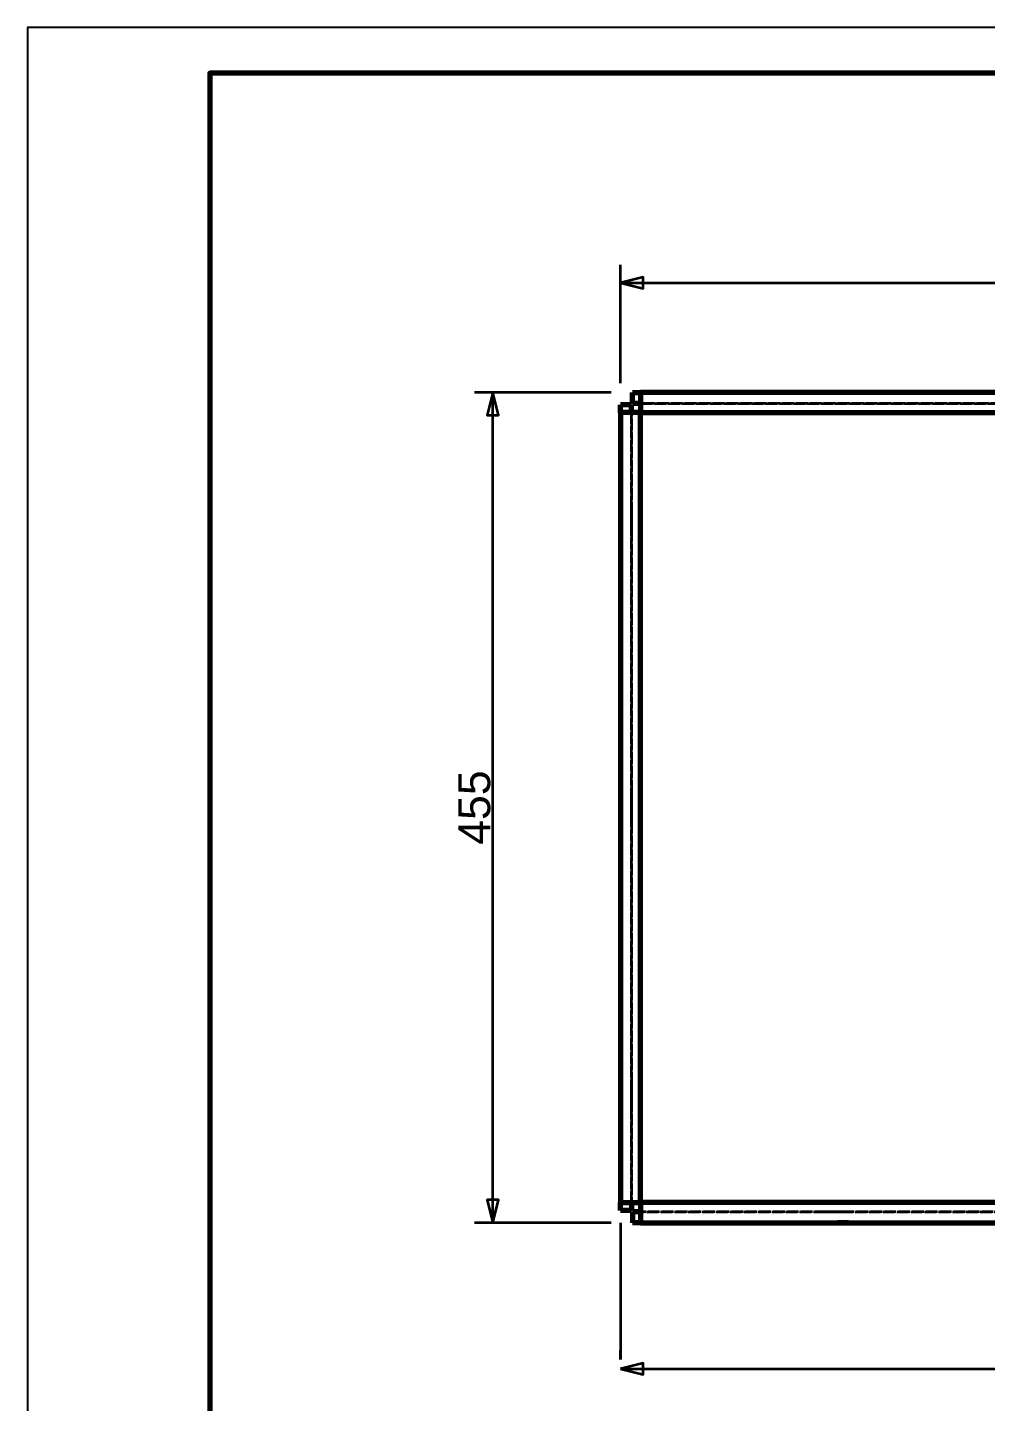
# Model space of a CAD drawing. Header units: millimetres. Extents: x 0 to 420, y 0 to 297.
# Drawn here: x 0 to 105, y 146.4 to 297 of the extents above; entities that cross this region are included whole.
import ezdxf
from ezdxf.enums import TextEntityAlignment as Align

# ---------------------------------------------------------------- set-up
doc = ezdxf.new("R2010")
doc.units = ezdxf.units.MM
doc.linetypes.add('DASHED', pattern=[1.524, 1.27, -0.254])
doc.styles.add('GOST', font='Arial')

msp = doc.modelspace()

# ---------------------------------------------------------------- linework, layer by layer
at = {"color": 7, "lineweight": 35}
for p, q in [((65, 258), (65, 271)), ((65, 269), (217.8, 269)), ((64, 257), (49, 257)), ((51, 166), (51, 257)), ((64, 166), (49, 166)), ((65, 166), (65, 151)), ((65, 151), (65, 152)), ((65, 150), (159.74, 150))]:
    msp.add_line(p, q, dxfattribs=at)
at = {"color": 1, "lineweight": 70}
for p, q in [((66.34, 255.8), (66.34, 257)), ((66.34, 257), (67.2, 257)), ((67.2, 257), (67.2, 256.99)), ((215.6, 257), (67.2, 257)), ((67.2, 256.99), (67.2, 256.94)), ((67.2, 256.94), (67.2, 256.88)), ((67.2, 256.88), (67.2, 256.78)), ((67.2, 256.78), (67.2, 256.66)), ((67.2, 256.66), (67.2, 256.52)), ((67.2, 256.52), (67.2, 256.36)), ((67.2, 256.36), (67.2, 256.17)), ((67.2, 256.17), (67.2, 255.97)), ((65, 254.8), (65, 255.66)), ((66.2, 255.66), (65, 255.66)), ((65, 254.8), (65, 168.2)), ((65.01, 254.8), (65, 254.8)), ((65.06, 254.8), (65.01, 254.8)), ((65.12, 254.8), (65.06, 254.8)), ((65.22, 254.8), (65.12, 254.8)), ((65.34, 254.8), (65.22, 254.8)), ((65.48, 254.8), (65.34, 254.8)), ((65.64, 254.8), (65.48, 254.8)), ((65.83, 254.8), (65.64, 254.8)), ((66.03, 254.8), (65.83, 254.8)), ((66.25, 254.8), (66.03, 254.8)), ((66.2, 254.8), (66.2, 255.66)), ((66.47, 254.8), (66.25, 254.8)), ((67.2, 255.8), (66.34, 255.8)), ((66.71, 254.8), (66.47, 254.8)), ((66.95, 254.8), (66.71, 254.8)), ((67.2, 254.8), (66.95, 254.8)), ((67.2, 255.97), (67.2, 255.75)), ((67.2, 255.75), (67.2, 255.53)), ((67.2, 255.53), (67.2, 255.29)), ((67.2, 255.29), (67.2, 255.05)), ((67.2, 255.05), (67.2, 254.8)), ((67.2, 254.8), (215.6, 254.8)), ((67.2, 168.2), (67.2, 254.8)), ((65, 168.2), (65.01, 168.2)), ((65, 167.34), (65, 168.2)), ((66.2, 167.34), (65, 167.34)), ((65.01, 168.2), (65.06, 168.2)), ((65.06, 168.2), (65.12, 168.2)), ((65.12, 168.2), (65.22, 168.2)), ((65.22, 168.2), (65.34, 168.2)), ((65.34, 168.2), (65.48, 168.2)), ((65.48, 168.2), (65.64, 168.2)), ((65.64, 168.2), (65.83, 168.2)), ((65.83, 168.2), (66.03, 168.2)), ((66.03, 168.2), (66.25, 168.2)), ((66.2, 168.2), (66.2, 167.34)), ((66.25, 168.2), (66.47, 168.2)), ((67.2, 167.2), (66.34, 167.2)), ((66.34, 167.2), (66.34, 166)), ((66.47, 168.2), (66.71, 168.2)), ((66.71, 168.2), (66.95, 168.2)), ((66.95, 168.2), (67.2, 168.2)), ((67.2, 168.2), (67.2, 167.95)), ((215.6, 168.2), (67.2, 168.2)), ((67.2, 167.95), (67.2, 167.71)), ((67.2, 167.71), (67.2, 167.47)), ((67.2, 167.47), (67.2, 167.25)), ((67.2, 167.25), (67.2, 167.03)), ((67.2, 166), (66.34, 166)), ((67.2, 167.03), (67.2, 166.83)), ((67.2, 166.83), (67.2, 166.64)), ((67.2, 166.64), (67.2, 166.48)), ((67.2, 166.48), (67.2, 166.34)), ((67.2, 166.34), (67.2, 166.22)), ((67.2, 166.22), (67.2, 166.12)), ((67.2, 166.12), (67.2, 166.06)), ((67.2, 166.06), (67.2, 166.01)), ((67.2, 166.01), (67.2, 166)), ((67.2, 166), (215.6, 166)), ((87.6, 166), (88.8, 166)), ((88.93, 166), (88.8, 166)), ((89.07, 166), (88.93, 166)), ((89.2, 166), (89.07, 166)), ((89.32, 166), (89.2, 166)), ((89.44, 166), (89.32, 166)), ((89.55, 166), (89.44, 166)), ((89.65, 166), (89.55, 166)), ((89.74, 166), (89.65, 166)), ((89.82, 166), (89.74, 166)), ((89.88, 166), (89.82, 166)), ((89.93, 166), (89.88, 166)), ((89.97, 166), (89.93, 166)), ((89.99, 166), (89.97, 166)), ((90, 166), (89.99, 166))]:
    msp.add_line(p, q, dxfattribs=at)
at = {"color": 5, "linetype": 'DASHED', "lineweight": 35}
for p, q in [((66.34, 255.8), (66.34, 257)), ((216.6, 257), (66.34, 257)), ((67.2, 255.8), (67.2, 257)), ((66.2, 255.66), (65, 255.66)), ((65, 255.66), (65, 167.34)), ((66.2, 254.8), (65, 254.8)), ((66.2, 255.66), (66.2, 167.34)), ((66.2, 168.2), (66.2, 254.8)), ((66.21, 254.8), (66.2, 254.8)), ((66.23, 254.8), (66.21, 254.8)), ((66.26, 254.8), (66.23, 254.8)), ((66.3, 254.8), (66.26, 254.8)), ((66.35, 254.8), (66.3, 254.8)), ((216.6, 255.8), (66.34, 255.8)), ((66.42, 254.8), (66.35, 254.8)), ((66.49, 254.8), (66.42, 254.8)), ((66.58, 254.8), (66.49, 254.8)), ((66.67, 254.8), (66.58, 254.8)), ((66.77, 254.8), (66.67, 254.8)), ((66.87, 254.8), (66.77, 254.8)), ((66.98, 254.8), (66.87, 254.8)), ((67.09, 254.8), (66.98, 254.8)), ((67.2, 254.8), (67.09, 254.8)), ((67.2, 255.8), (215.6, 255.8)), ((67.2, 255.79), (67.2, 255.8)), ((67.2, 255.77), (67.2, 255.79)), ((67.2, 255.74), (67.2, 255.77)), ((67.2, 255.7), (67.2, 255.74)), ((67.2, 255.65), (67.2, 255.7)), ((67.2, 255.58), (67.2, 255.65)), ((67.2, 255.51), (67.2, 255.58)), ((67.2, 255.42), (67.2, 255.51)), ((67.2, 255.33), (67.2, 255.42)), ((67.2, 255.23), (67.2, 255.33)), ((67.2, 255.13), (67.2, 255.23)), ((67.2, 255.02), (67.2, 255.13)), ((67.2, 254.91), (67.2, 255.02)), ((67.2, 254.8), (67.2, 254.91)), ((65, 244.89), (65, 244.9)), ((65, 244.9), (65, 244.89)), ((65, 244.87), (65, 244.89)), ((65, 244.89), (65, 244.87)), ((65, 244.83), (65, 244.87)), ((65, 244.87), (65, 244.83)), ((65, 244.78), (65, 244.83)), ((65, 244.83), (65, 244.78)), ((65, 244.72), (65, 244.78)), ((65, 244.78), (65, 244.72)), ((65, 244.64), (65, 244.72)), ((65, 244.72), (65, 244.64)), ((65, 244.55), (65, 244.64)), ((65, 244.64), (65, 244.55)), ((65, 244.45), (65, 244.55)), ((65, 244.55), (65, 244.45)), ((65, 244.34), (65, 244.45)), ((65, 244.45), (65, 244.34)), ((65, 244.22), (65, 244.34)), ((65, 244.34), (65, 244.22)), ((65, 244.1), (65, 244.22)), ((65, 244.22), (65, 244.1)), ((65, 243.97), (65, 244.1)), ((65, 244.1), (65, 243.97)), ((65, 243.83), (65, 243.97)), ((65, 243.97), (65, 243.83)), ((66.2, 244.89), (66.2, 244.9)), ((66.2, 244.9), (66.2, 244.89)), ((66.2, 244.87), (66.2, 244.89)), ((66.2, 244.89), (66.2, 244.87)), ((66.2, 244.83), (66.2, 244.87)), ((66.2, 244.87), (66.2, 244.83)), ((66.2, 244.78), (66.2, 244.83)), ((66.2, 244.83), (66.2, 244.78)), ((66.2, 244.72), (66.2, 244.78)), ((66.2, 244.78), (66.2, 244.72)), ((66.2, 244.64), (66.2, 244.72)), ((66.2, 244.72), (66.2, 244.64)), ((66.2, 244.55), (66.2, 244.64)), ((66.2, 244.64), (66.2, 244.55)), ((66.2, 244.45), (66.2, 244.55)), ((66.2, 244.55), (66.2, 244.45)), ((66.2, 244.34), (66.2, 244.45)), ((66.2, 244.45), (66.2, 244.34)), ((66.2, 244.22), (66.2, 244.34)), ((66.2, 244.34), (66.2, 244.22)), ((66.2, 244.1), (66.2, 244.22)), ((66.2, 244.22), (66.2, 244.1)), ((66.2, 243.97), (66.2, 244.1)), ((66.2, 244.1), (66.2, 243.97)), ((66.2, 243.83), (66.2, 243.97)), ((66.2, 243.97), (66.2, 243.83)), ((65, 243.7), (65, 243.83)), ((65, 243.83), (65, 243.7)), ((65, 242.5), (65, 243.7)), ((65, 243.7), (65, 242.5)), ((65, 242.5), (65, 242.37)), ((65, 242.37), (65, 242.5)), ((66.2, 243.7), (66.2, 243.83)), ((66.2, 243.83), (66.2, 243.7)), ((66.2, 243.7), (66.2, 242.5)), ((66.2, 242.5), (66.2, 243.7)), ((66.2, 242.5), (66.2, 242.37)), ((66.2, 242.37), (66.2, 242.5)), ((65, 242.37), (65, 242.23)), ((65, 242.23), (65, 242.37)), ((65, 242.23), (65, 242.1)), ((65, 242.1), (65, 242.23)), ((65, 242.1), (65, 241.98)), ((65, 241.98), (65, 242.1)), ((65, 241.98), (65, 241.86)), ((65, 241.86), (65, 241.98)), ((65, 241.86), (65, 241.75)), ((65, 241.75), (65, 241.86)), ((65, 241.75), (65, 241.65)), ((65, 241.65), (65, 241.75)), ((65, 241.65), (65, 241.56)), ((65, 241.56), (65, 241.65)), ((65, 241.56), (65, 241.48)), ((65, 241.48), (65, 241.56)), ((65, 241.48), (65, 241.42)), ((65, 241.42), (65, 241.48)), ((65, 241.42), (65, 241.37)), ((65, 241.37), (65, 241.42)), ((65, 241.37), (65, 241.33)), ((65, 241.33), (65, 241.37)), ((65, 241.33), (65, 241.31)), ((65, 241.31), (65, 241.33)), ((65, 241.31), (65, 241.3)), ((65, 241.3), (65, 241.31)), ((66.2, 242.37), (66.2, 242.23)), ((66.2, 242.23), (66.2, 242.37)), ((66.2, 242.23), (66.2, 242.1)), ((66.2, 242.1), (66.2, 242.23)), ((66.2, 242.1), (66.2, 241.98)), ((66.2, 241.98), (66.2, 242.1)), ((66.2, 241.98), (66.2, 241.86)), ((66.2, 241.86), (66.2, 241.98)), ((66.2, 241.86), (66.2, 241.75)), ((66.2, 241.75), (66.2, 241.86)), ((66.2, 241.75), (66.2, 241.65)), ((66.2, 241.65), (66.2, 241.75)), ((66.2, 241.65), (66.2, 241.56)), ((66.2, 241.56), (66.2, 241.65)), ((66.2, 241.56), (66.2, 241.48)), ((66.2, 241.48), (66.2, 241.56)), ((66.2, 241.48), (66.2, 241.42)), ((66.2, 241.42), (66.2, 241.48)), ((66.2, 241.42), (66.2, 241.37)), ((66.2, 241.37), (66.2, 241.42)), ((66.2, 241.37), (66.2, 241.33)), ((66.2, 241.33), (66.2, 241.37)), ((66.2, 241.33), (66.2, 241.31)), ((66.2, 241.31), (66.2, 241.33)), ((66.2, 241.31), (66.2, 241.3)), ((66.2, 241.3), (66.2, 241.31)), ((65, 213.29), (65, 213.3)), ((65, 213.3), (65, 213.29)), ((65, 213.27), (65, 213.29)), ((65, 213.29), (65, 213.27)), ((65, 213.23), (65, 213.27)), ((65, 213.27), (65, 213.23)), ((65, 213.18), (65, 213.23)), ((65, 213.23), (65, 213.18)), ((65, 213.12), (65, 213.18)), ((65, 213.18), (65, 213.12)), ((65, 213.04), (65, 213.12)), ((65, 213.12), (65, 213.04)), ((65, 212.95), (65, 213.04)), ((65, 213.04), (65, 212.95)), ((65, 212.85), (65, 212.95)), ((65, 212.95), (65, 212.85)), ((65, 212.74), (65, 212.85)), ((65, 212.85), (65, 212.74)), ((65, 212.62), (65, 212.74)), ((65, 212.74), (65, 212.62)), ((65, 212.5), (65, 212.62)), ((65, 212.62), (65, 212.5)), ((65, 212.37), (65, 212.5)), ((65, 212.5), (65, 212.37)), ((65, 212.23), (65, 212.37)), ((65, 212.37), (65, 212.23)), ((66.2, 213.29), (66.2, 213.3)), ((66.2, 213.3), (66.2, 213.29)), ((66.2, 213.27), (66.2, 213.29)), ((66.2, 213.29), (66.2, 213.27)), ((66.2, 213.23), (66.2, 213.27)), ((66.2, 213.27), (66.2, 213.23)), ((66.2, 213.18), (66.2, 213.23)), ((66.2, 213.23), (66.2, 213.18)), ((66.2, 213.12), (66.2, 213.18)), ((66.2, 213.18), (66.2, 213.12)), ((66.2, 213.04), (66.2, 213.12)), ((66.2, 213.12), (66.2, 213.04)), ((66.2, 212.95), (66.2, 213.04)), ((66.2, 213.04), (66.2, 212.95)), ((66.2, 212.85), (66.2, 212.95)), ((66.2, 212.95), (66.2, 212.85)), ((66.2, 212.74), (66.2, 212.85)), ((66.2, 212.85), (66.2, 212.74)), ((66.2, 212.62), (66.2, 212.74)), ((66.2, 212.74), (66.2, 212.62)), ((66.2, 212.5), (66.2, 212.62)), ((66.2, 212.62), (66.2, 212.5)), ((66.2, 212.37), (66.2, 212.5)), ((66.2, 212.5), (66.2, 212.37)), ((66.2, 212.23), (66.2, 212.37)), ((66.2, 212.37), (66.2, 212.23)), ((65, 212.1), (65, 212.23)), ((65, 212.23), (65, 212.1)), ((65, 210.9), (65, 212.1)), ((65, 212.1), (65, 210.9)), ((65, 210.9), (65, 210.77)), ((65, 210.77), (65, 210.9)), ((66.2, 212.1), (66.2, 212.23)), ((66.2, 212.23), (66.2, 212.1)), ((66.2, 212.1), (66.2, 210.9)), ((66.2, 210.9), (66.2, 212.1)), ((66.2, 210.9), (66.2, 210.77)), ((66.2, 210.77), (66.2, 210.9)), ((65, 210.77), (65, 210.63)), ((65, 210.63), (65, 210.77)), ((65, 210.63), (65, 210.5)), ((65, 210.5), (65, 210.63)), ((65, 210.5), (65, 210.38)), ((65, 210.38), (65, 210.5)), ((65, 210.38), (65, 210.26)), ((65, 210.26), (65, 210.38)), ((65, 210.26), (65, 210.15)), ((65, 210.15), (65, 210.26)), ((65, 210.15), (65, 210.05)), ((65, 210.05), (65, 210.15)), ((65, 210.05), (65, 209.96)), ((65, 209.96), (65, 210.05)), ((65, 209.96), (65, 209.88)), ((65, 209.88), (65, 209.96)), ((65, 209.88), (65, 209.82)), ((65, 209.82), (65, 209.88)), ((65, 209.82), (65, 209.77)), ((65, 209.77), (65, 209.82)), ((65, 209.77), (65, 209.73)), ((65, 209.73), (65, 209.77)), ((65, 209.73), (65, 209.71)), ((65, 209.71), (65, 209.73)), ((65, 209.71), (65, 209.7)), ((65, 209.7), (65, 209.71)), ((66.2, 210.77), (66.2, 210.63)), ((66.2, 210.63), (66.2, 210.77)), ((66.2, 210.63), (66.2, 210.5)), ((66.2, 210.5), (66.2, 210.63)), ((66.2, 210.5), (66.2, 210.38)), ((66.2, 210.38), (66.2, 210.5)), ((66.2, 210.38), (66.2, 210.26)), ((66.2, 210.26), (66.2, 210.38)), ((66.2, 210.26), (66.2, 210.15)), ((66.2, 210.15), (66.2, 210.26)), ((66.2, 210.15), (66.2, 210.05)), ((66.2, 210.05), (66.2, 210.15)), ((66.2, 210.05), (66.2, 209.96)), ((66.2, 209.96), (66.2, 210.05)), ((66.2, 209.96), (66.2, 209.88)), ((66.2, 209.88), (66.2, 209.96)), ((66.2, 209.88), (66.2, 209.82)), ((66.2, 209.82), (66.2, 209.88)), ((66.2, 209.82), (66.2, 209.77)), ((66.2, 209.77), (66.2, 209.82)), ((66.2, 209.77), (66.2, 209.73)), ((66.2, 209.73), (66.2, 209.77)), ((66.2, 209.73), (66.2, 209.71)), ((66.2, 209.71), (66.2, 209.73)), ((66.2, 209.71), (66.2, 209.7)), ((66.2, 209.7), (66.2, 209.71)), ((65, 181.69), (65, 181.7)), ((65, 181.7), (65, 181.69)), ((65, 181.67), (65, 181.69)), ((65, 181.69), (65, 181.67)), ((65, 181.63), (65, 181.67)), ((65, 181.67), (65, 181.63)), ((65, 181.58), (65, 181.63)), ((65, 181.63), (65, 181.58)), ((65, 181.52), (65, 181.58)), ((65, 181.58), (65, 181.52)), ((65, 181.44), (65, 181.52)), ((65, 181.52), (65, 181.44)), ((65, 181.35), (65, 181.44)), ((65, 181.44), (65, 181.35)), ((65, 181.25), (65, 181.35)), ((65, 181.35), (65, 181.25)), ((65, 181.14), (65, 181.25)), ((65, 181.25), (65, 181.14)), ((65, 181.02), (65, 181.14)), ((65, 181.14), (65, 181.02)), ((65, 180.9), (65, 181.02)), ((65, 181.02), (65, 180.9)), ((65, 180.77), (65, 180.9)), ((65, 180.9), (65, 180.77)), ((65, 180.63), (65, 180.77)), ((65, 180.77), (65, 180.63)), ((66.2, 181.69), (66.2, 181.7)), ((66.2, 181.7), (66.2, 181.69)), ((66.2, 181.67), (66.2, 181.69)), ((66.2, 181.69), (66.2, 181.67)), ((66.2, 181.63), (66.2, 181.67)), ((66.2, 181.67), (66.2, 181.63)), ((66.2, 181.58), (66.2, 181.63)), ((66.2, 181.63), (66.2, 181.58)), ((66.2, 181.52), (66.2, 181.58)), ((66.2, 181.58), (66.2, 181.52)), ((66.2, 181.44), (66.2, 181.52)), ((66.2, 181.52), (66.2, 181.44)), ((66.2, 181.35), (66.2, 181.44)), ((66.2, 181.44), (66.2, 181.35)), ((66.2, 181.25), (66.2, 181.35)), ((66.2, 181.35), (66.2, 181.25)), ((66.2, 181.14), (66.2, 181.25)), ((66.2, 181.25), (66.2, 181.14)), ((66.2, 181.02), (66.2, 181.14)), ((66.2, 181.14), (66.2, 181.02)), ((66.2, 180.9), (66.2, 181.02)), ((66.2, 181.02), (66.2, 180.9)), ((66.2, 180.77), (66.2, 180.9)), ((66.2, 180.9), (66.2, 180.77)), ((66.2, 180.63), (66.2, 180.77)), ((66.2, 180.77), (66.2, 180.63)), ((65, 180.5), (65, 180.63)), ((65, 180.63), (65, 180.5)), ((65, 179.3), (65, 180.5)), ((65, 180.5), (65, 179.3)), ((65, 179.3), (65, 179.17)), ((65, 179.17), (65, 179.3)), ((66.2, 180.5), (66.2, 180.63)), ((66.2, 180.63), (66.2, 180.5)), ((66.2, 180.5), (66.2, 179.3)), ((66.2, 179.3), (66.2, 180.5)), ((66.2, 179.3), (66.2, 179.17)), ((66.2, 179.17), (66.2, 179.3)), ((65, 179.17), (65, 179.03)), ((65, 179.03), (65, 179.17)), ((65, 179.03), (65, 178.9)), ((65, 178.9), (65, 179.03)), ((65, 178.9), (65, 178.78)), ((65, 178.78), (65, 178.9)), ((65, 178.78), (65, 178.66)), ((65, 178.66), (65, 178.78)), ((65, 178.66), (65, 178.55)), ((65, 178.55), (65, 178.66)), ((65, 178.55), (65, 178.45)), ((65, 178.45), (65, 178.55)), ((65, 178.45), (65, 178.36)), ((65, 178.36), (65, 178.45)), ((65, 178.36), (65, 178.28)), ((65, 178.28), (65, 178.36)), ((65, 178.28), (65, 178.22)), ((65, 178.22), (65, 178.28)), ((65, 178.22), (65, 178.17)), ((65, 178.17), (65, 178.22)), ((65, 178.17), (65, 178.13)), ((65, 178.13), (65, 178.17)), ((65, 178.13), (65, 178.11)), ((65, 178.11), (65, 178.13)), ((65, 178.11), (65, 178.1)), ((65, 178.1), (65, 178.11)), ((66.2, 179.17), (66.2, 179.03)), ((66.2, 179.03), (66.2, 179.17)), ((66.2, 179.03), (66.2, 178.9)), ((66.2, 178.9), (66.2, 179.03)), ((66.2, 178.9), (66.2, 178.78)), ((66.2, 178.78), (66.2, 178.9)), ((66.2, 178.78), (66.2, 178.66)), ((66.2, 178.66), (66.2, 178.78)), ((66.2, 178.66), (66.2, 178.55)), ((66.2, 178.55), (66.2, 178.66)), ((66.2, 178.55), (66.2, 178.45)), ((66.2, 178.45), (66.2, 178.55)), ((66.2, 178.45), (66.2, 178.36)), ((66.2, 178.36), (66.2, 178.45)), ((66.2, 178.36), (66.2, 178.28)), ((66.2, 178.28), (66.2, 178.36)), ((66.2, 178.28), (66.2, 178.22)), ((66.2, 178.22), (66.2, 178.28)), ((66.2, 178.22), (66.2, 178.17)), ((66.2, 178.17), (66.2, 178.22)), ((66.2, 178.17), (66.2, 178.13)), ((66.2, 178.13), (66.2, 178.17)), ((66.2, 178.13), (66.2, 178.11)), ((66.2, 178.11), (66.2, 178.13)), ((66.2, 178.11), (66.2, 178.1)), ((66.2, 178.1), (66.2, 178.11)), ((66.2, 168.2), (65, 168.2)), ((66.2, 167.34), (65, 167.34)), ((66.21, 168.2), (66.2, 168.2)), ((66.23, 168.2), (66.21, 168.2)), ((66.26, 168.2), (66.23, 168.2)), ((66.3, 168.2), (66.26, 168.2)), ((66.35, 168.2), (66.3, 168.2)), ((66.34, 167.2), (216.6, 167.2)), ((66.34, 167.2), (66.34, 166)), ((66.42, 168.2), (66.35, 168.2)), ((66.49, 168.2), (66.42, 168.2)), ((66.58, 168.2), (66.49, 168.2)), ((66.67, 168.2), (66.58, 168.2)), ((66.77, 168.2), (66.67, 168.2)), ((66.87, 168.2), (66.77, 168.2)), ((66.98, 168.2), (66.87, 168.2)), ((67.09, 168.2), (66.98, 168.2)), ((67.2, 168.2), (67.09, 168.2)), ((67.2, 168.2), (67.2, 168.09)), ((67.2, 168.09), (67.2, 167.98)), ((67.2, 167.98), (67.2, 167.87)), ((67.2, 167.87), (67.2, 167.77)), ((67.2, 167.77), (67.2, 167.67)), ((67.2, 167.67), (67.2, 167.58)), ((67.2, 167.58), (67.2, 167.49)), ((67.2, 167.49), (67.2, 167.42)), ((67.2, 167.42), (67.2, 167.35)), ((67.2, 167.35), (67.2, 167.3)), ((67.2, 167.3), (67.2, 167.26)), ((67.2, 167.26), (67.2, 167.23)), ((67.2, 167.23), (67.2, 167.21)), ((67.2, 167.21), (67.2, 167.2)), ((215.6, 167.2), (67.2, 167.2)), ((67.2, 167.2), (67.2, 166)), ((86.41, 167.2), (86.4, 167.2)), ((86.4, 167.2), (86.41, 167.2)), ((86.43, 167.2), (86.41, 167.2)), ((86.41, 167.2), (86.43, 167.2)), ((86.47, 167.2), (86.43, 167.2)), ((86.43, 167.2), (86.47, 167.2)), ((86.52, 167.2), (86.47, 167.2)), ((86.47, 167.2), (86.52, 167.2)), ((86.58, 167.2), (86.52, 167.2)), ((86.52, 167.2), (86.58, 167.2)), ((86.66, 167.2), (86.58, 167.2)), ((86.58, 167.2), (86.66, 167.2)), ((86.75, 167.2), (86.66, 167.2)), ((86.66, 167.2), (86.75, 167.2)), ((86.85, 167.2), (86.75, 167.2)), ((86.75, 167.2), (86.85, 167.2)), ((86.96, 167.2), (86.85, 167.2)), ((86.85, 167.2), (86.96, 167.2)), ((87.08, 167.2), (86.96, 167.2)), ((86.96, 167.2), (87.08, 167.2)), ((87.2, 167.2), (87.08, 167.2)), ((87.08, 167.2), (87.2, 167.2)), ((87.33, 167.2), (87.2, 167.2)), ((87.2, 167.2), (87.33, 167.2)), ((87.47, 167.2), (87.33, 167.2)), ((87.33, 167.2), (87.47, 167.2)), ((87.6, 167.2), (87.47, 167.2)), ((87.47, 167.2), (87.6, 167.2)), ((87.6, 167.2), (88.8, 167.2)), ((88.8, 167.2), (87.6, 167.2)), ((88.8, 167.2), (88.93, 167.2)), ((88.93, 167.2), (88.8, 167.2)), ((88.93, 167.2), (89.07, 167.2)), ((89.07, 167.2), (88.93, 167.2)), ((89.07, 167.2), (89.2, 167.2)), ((89.2, 167.2), (89.07, 167.2)), ((89.2, 167.2), (89.32, 167.2)), ((89.32, 167.2), (89.2, 167.2)), ((89.32, 167.2), (89.44, 167.2)), ((89.44, 167.2), (89.32, 167.2)), ((89.44, 167.2), (89.55, 167.2)), ((89.55, 167.2), (89.44, 167.2)), ((89.55, 167.2), (89.65, 167.2)), ((89.65, 167.2), (89.55, 167.2)), ((89.65, 167.2), (89.74, 167.2)), ((89.74, 167.2), (89.65, 167.2)), ((89.74, 167.2), (89.82, 167.2)), ((89.82, 167.2), (89.74, 167.2)), ((89.82, 167.2), (89.88, 167.2)), ((89.88, 167.2), (89.82, 167.2)), ((89.88, 167.2), (89.93, 167.2)), ((89.93, 167.2), (89.88, 167.2)), ((89.93, 167.2), (89.97, 167.2)), ((89.97, 167.2), (89.93, 167.2)), ((89.97, 167.2), (89.99, 167.2)), ((89.99, 167.2), (89.97, 167.2)), ((89.99, 167.2), (90, 167.2)), ((90, 167.2), (89.99, 167.2)), ((66.34, 166), (216.6, 166)), ((86.41, 166), (86.4, 166)), ((86.4, 166), (86.41, 166)), ((86.43, 166), (86.41, 166)), ((86.41, 166), (86.43, 166)), ((86.47, 166), (86.43, 166)), ((86.43, 166), (86.47, 166)), ((86.52, 166), (86.47, 166)), ((86.47, 166), (86.52, 166)), ((86.58, 166), (86.52, 166)), ((86.52, 166), (86.58, 166)), ((86.66, 166), (86.58, 166)), ((86.58, 166), (86.66, 166)), ((86.75, 166), (86.66, 166)), ((86.66, 166), (86.75, 166)), ((86.85, 166), (86.75, 166)), ((86.75, 166), (86.85, 166)), ((86.96, 166), (86.85, 166)), ((86.85, 166), (86.96, 166)), ((87.08, 166), (86.96, 166)), ((86.96, 166), (87.08, 166)), ((87.2, 166), (87.08, 166)), ((87.08, 166), (87.2, 166)), ((87.33, 166), (87.2, 166)), ((87.2, 166), (87.33, 166)), ((87.47, 166), (87.33, 166)), ((87.33, 166), (87.47, 166)), ((87.6, 166), (87.47, 166)), ((87.47, 166), (87.6, 166)), ((88.8, 166), (87.6, 166)), ((88.8, 166), (88.93, 166)), ((88.93, 166), (89.07, 166)), ((89.07, 166), (89.2, 166)), ((89.2, 166), (89.32, 166)), ((89.32, 166), (89.44, 166)), ((89.44, 166), (89.55, 166)), ((89.55, 166), (89.65, 166)), ((89.65, 166), (89.74, 166)), ((89.74, 166), (89.82, 166)), ((89.82, 166), (89.88, 166)), ((89.88, 166), (89.93, 166)), ((89.93, 166), (89.97, 166)), ((89.97, 166), (89.99, 166)), ((89.99, 166), (90, 166))]:
    msp.add_line(p, q, dxfattribs=at)
at = {"color": 7, "lineweight": 25}
msp.add_lwpolyline([(0, 0), (420, 0), (420, 297), (0, 297)], close=True, dxfattribs=at)
at = {"color": 7, "lineweight": 70}
msp.add_lwpolyline([(20, 5), (415, 5), (415, 292), (20, 292)], close=True, dxfattribs=at)
at = {"color": 7, "lineweight": 35}
for points in [[(65, 269), (67.5, 268.38), (67.5, 269.62)], [(51, 257), (50.38, 254.5), (51.63, 254.5)], [(51, 166), (51.63, 168.5), (50.38, 168.5)], [(65, 150), (67.5, 149.38), (67.5, 150.62)]]:
    msp.add_lwpolyline(points, close=True, dxfattribs=at)

# ---------------------------------------------------------------- texts
at = {"color": 7, "style": 'GOST'}
msp.add_text('455', height=3.5, rotation=90, dxfattribs=at).set_placement((49, 211.5), align=Align.MIDDLE)

doc.saveas('drawing.dxf')
